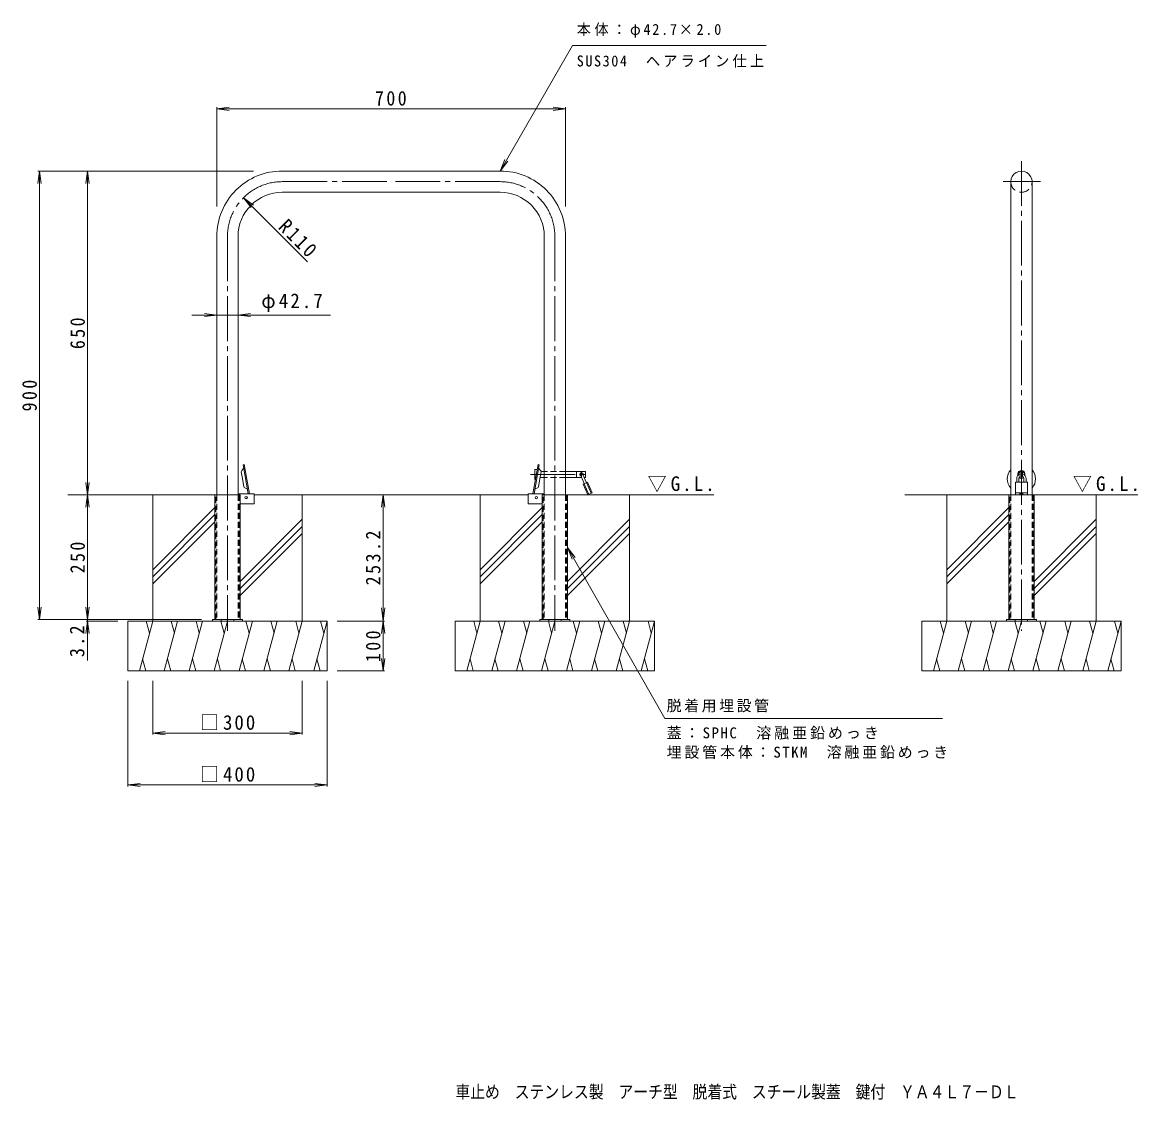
# Model space of a CAD drawing. Units: millimetres, scale not verified. Extents: x -1714 to 1798, y -1362 to 800.
# Drawn here: x -1714 to 525, y -1362 to 800 of the extents above; entities that cross this region are included whole.
import ezdxf
from ezdxf.enums import TextEntityAlignment as Align

# ---------------------------------------------------------------- set-up
doc = ezdxf.new("R2010")
doc.units = ezdxf.units.MM
doc.header["$LTSCALE"] = 10
for name, pattern in [('CHAIN1', [8, 5, -1, 1, -1]), ('CHAIN2', [12, 9, -1, 1, -1]), ('DASHED1', [1.8, 1.2, -0.6]), ('DASHED2', [3, 2, -1])]:
    doc.linetypes.add(name, pattern=pattern)
for name, color, linetype, lineweight in [('C-0_通り芯', 4, 'Continuous', 9), ('C-1_躯体', 7, 'Continuous', 9), ('C-2_仕上', 4, 'Continuous', 9), ('C-3_寸法', 2, 'Continuous', 9), ('C-4_文字', 7, 'Continuous', 9), ('C-5_建具', 7, 'Continuous', 9), ('C-6_間仕切', 7, 'Continuous', 9), ('C-A_インテリア', 2, 'Continuous', 9), ('C-E_見え係り', 6, 'Continuous', 5)]:
    doc.layers.add(name, color=color, linetype=linetype, lineweight=lineweight)
doc.layers.add('F-F_F-Fﾚｲﾔ', color=2, linetype='Continuous')
doc.styles.add('ＭＳ ゴシック', font='')
doc.styles.get('ＭＳ ゴシック').set_extended_font_data('MS Gothic')

msp = doc.modelspace()

# ---------------------------------------------------------------- linework, layer by layer
at = {"layer": 'C-0_通り芯', "color": 7, "linetype": 'CHAIN2'}
for p, q in [((291.17, 521.6), (291.17, -421.42)), ((-1192.55, 480.21), (-973.9, 480.21)), ((-755.25, 480.21), (-973.9, 480.21)), ((329.33, 480.21), (254.6, 480.21)), ((-1302.55, 370.21), (-1302.55, -421.42)), ((-645.25, 370.21), (-645.25, -421.42)), ((-694.4, -107.44), (-581.93, -107.44))]:
    msp.add_line(p, q, dxfattribs=at)
at = {"layer": 'C-0_通り芯'}
for p, q in [((-1277.15, -148.44), (-1327.95, -148.44)), ((-1327.95, -398.44), (-1327.95, -148.44)), ((-1277.15, -148.44), (-1277.15, -398.44)), ((-619.85, -148.44), (-670.65, -148.44)), ((-670.65, -398.44), (-670.65, -148.44)), ((-619.85, -148.44), (-619.85, -398.44)), ((316.57, -148.44), (265.77, -148.44)), ((265.77, -398.44), (265.77, -148.44)), ((316.57, -148.44), (316.57, -398.44))]:
    msp.add_line(p, q, dxfattribs=at)
at = {"layer": 'C-0_通り芯', "linetype": 'DASHED1'}
for p, q in [((-1325.95, -398.44), (-1325.95, -148.44)), ((-1279.15, -148.44), (-1279.15, -398.44)), ((-668.65, -398.44), (-668.65, -148.44)), ((-621.85, -148.44), (-621.85, -398.44)), ((267.77, -398.44), (267.77, -148.44)), ((314.57, -148.44), (314.57, -398.44))]:
    msp.add_line(p, q, dxfattribs=at)
at = {"layer": 'C-0_通り芯', "color": 3}
msp.add_arc((291.17, 480.21), 21.35, 0.0004, 180.0004, dxfattribs=at)
at = {"layer": 'C-0_通り芯', "color": 7, "linetype": 'CHAIN2'}
for centre, start, end in [((-1192.55, 370.21), 89.99969, 180), ((-755.25, 370.21), 360, 90.00031)]:
    msp.add_arc(centre, 110, start, end, dxfattribs=at)
at = {"layer": 'C-1_躯体'}
for p, q in [((284.17, -106.44), (284.17, -108.44)), ((298.17, -106.44), (298.17, -108.44)), ((-1272.55, -398.44), (-1332.55, -398.44)), ((-1332.55, -398.44), (-1332.55, -401.64)), ((-1315.05, -398.44), (-1315.05, -401.64)), ((-1290.05, -398.44), (-1290.05, -401.64)), ((-1272.55, -398.44), (-1272.55, -401.64)), ((-615.25, -398.44), (-675.25, -398.44)), ((-675.25, -398.44), (-675.25, -401.64)), ((-657.75, -398.44), (-657.75, -401.64)), ((-632.75, -398.44), (-632.75, -401.64)), ((-615.25, -398.44), (-615.25, -401.64)), ((321.17, -398.44), (261.17, -398.44)), ((261.17, -398.44), (261.17, -401.64)), ((278.67, -398.44), (278.67, -401.64)), ((303.67, -398.44), (303.67, -401.64)), ((321.17, -398.44), (321.17, -401.64))]:
    msp.add_line(p, q, dxfattribs=at)
at = {"layer": 'C-1_躯体', "color": 3}
for p, q in [((-1250.2, -146.14), (-1281.2, -146.14)), ((-1248.7, -165.14), (-1248.7, -147.64)), ((-699.1, -165.14), (-699.1, -147.64)), ((-697.6, -146.14), (-666.6, -146.14)), ((-1250.2, -166.64), (-1277.15, -166.64)), ((-697.6, -166.64), (-670.65, -166.64))]:
    msp.add_line(p, q, dxfattribs=at)
at = {"layer": 'C-1_躯体'}
for centre, start, end in [((291.17, -106.44), 0, 180), ((291.17, -108.44), 180, 187.32262), ((291.17, -108.44), 352.67754, 0), ((291.17, -108.44), 229.01344, 310.98695)]:
    msp.add_arc(centre, 7, start, end, dxfattribs=at)
at = {"layer": 'C-1_躯体', "color": 3}
for centre, start, end in [((-1250.2, -147.64), 0, 90), ((-697.6, -147.64), 90, 180), ((-1250.2, -165.14), 270, 0), ((-697.6, -165.14), 180, 270)]:
    msp.add_arc(centre, 1.5, start, end, dxfattribs=at)
at = {"layer": 'C-2_仕上', "color": 3}
for p, q in [((-1192.55, 501.56), (-973.9, 501.56)), ((-755.25, 501.56), (-973.9, 501.56)), ((269.82, 480.21), (269.82, -148.44)), ((312.52, 480.21), (312.52, -148.44)), ((-1192.55, 458.86), (-973.9, 458.86)), ((-755.25, 458.86), (-973.9, 458.86)), ((-1323.9, 370.21), (-1323.9, -148.44)), ((-1281.2, 370.21), (-1281.2, -148.44)), ((-666.6, 370.21), (-666.6, -148.44)), ((-623.9, 370.21), (-623.9, -148.44))]:
    msp.add_line(p, q, dxfattribs=at)
at = {"layer": 'C-2_仕上'}
for p, q in [((-1268.85, -87.76), (-1271.12, -88.16)), ((-1260.9, -146.14), (-1271.12, -88.16)), ((-1268.85, -87.76), (-1267.65, -94.57)), ((-686.91, -146.14), (-676.69, -88.16)), ((-678.96, -87.76), (-680.16, -94.57)), ((-678.96, -87.76), (-676.69, -88.16)), ((-1274.74, -102.15), (-1272.37, -115.62)), ((-1273.91, -99.51), (-1270.09, -95.69)), ((-1258.56, -146.14), (-1267.65, -94.57)), ((-689.25, -146.14), (-680.16, -94.57)), ((-673.9, -99.51), (-677.72, -95.69)), ((-673.07, -102.15), (-675.44, -115.62)), ((-1269.46, -132.13), (-1272.37, -115.62)), ((-1267.79, -134.32), (-1262.88, -136.61)), ((-680.02, -134.32), (-684.93, -136.61)), ((-678.35, -132.13), (-675.44, -115.62))]:
    msp.add_line(p, q, dxfattribs=at)
at = {"layer": 'C-2_仕上', "color": 3}
for centre, radius, start, end in [((-1192.55, 370.21), 131.35, 89.99974, 180), ((-755.25, 370.21), 131.35, 0, 90.00026), ((-1192.55, 370.21), 88.65, 89.99971, 180), ((-755.25, 370.21), 88.65, 0, 90.00029)]:
    msp.add_arc(centre, radius, start, end, dxfattribs=at)
at = {"layer": 'C-2_仕上', "color": 3, "linetype": 'DASHED2'}
msp.add_arc((291.17, 480.21), 21.35, 180.0004, 0.0004, dxfattribs=at)
at = {"layer": 'C-2_仕上'}
for centre, radius, start, end in [((-1271.79, -101.63), 3, 135.00081, 190.00044), ((-1270.59, -95.2), 0.7, 315.00111, 10.00201), ((-677.22, -95.2), 0.7, 169.99799, 224.99889), ((-676.02, -101.63), 3, 349.99956, 44.99919), ((-1266.5, -131.61), 3, 190.00035, 244.99828), ((-681.31, -131.61), 3, 295.00172, 349.99965), ((-1263.17, -137.25), 0.7, 9.99756, 64.99773), ((-684.64, -137.25), 0.7, 115.00227, 170.00244)]:
    msp.add_arc(centre, radius, start, end, dxfattribs=at)
for start_param, end_param in [(2.4228214, 3.8603639), (5.5644141, 7.0019565)]:
    msp.add_ellipse((291.17, -116.37), major_axis=(28.37, 0), ratio=0.98, start_param=start_param, end_param=end_param, dxfattribs=at)
at = {"layer": 'C-3_寸法'}
for p, q in [((288.67, -101.98), (288.67, -112.89)), ((293.67, -101.98), (293.67, -112.89)), ((279.17, -122.89), (279.17, -148.44)), ((279.17, -122.89), (303.17, -122.89)), ((281.67, -115.55), (281.67, -122.89)), ((286.17, -115.55), (286.17, -122.89)), ((296.17, -115.55), (296.17, -122.89)), ((300.67, -115.55), (300.67, -122.89)), ((303.17, -122.89), (303.17, -148.44)), ((279.17, -144.46), (303.17, -144.46)), ((279.17, -148.44), (303.17, -148.44))]:
    msp.add_line(p, q, dxfattribs=at)
at = {"layer": 'C-3_寸法', "color": 3, "linetype": 'DASHED1'}
for p, q in [((-1323.9, -148.44), (-1323.9, -398.44)), ((-1281.2, -148.44), (-1281.2, -398.44)), ((-666.6, -148.44), (-666.6, -398.44)), ((-623.9, -148.44), (-623.9, -398.44)), ((269.82, -148.44), (269.82, -398.44)), ((312.52, -148.44), (312.52, -398.44))]:
    msp.add_line(p, q, dxfattribs=at)
at = {"layer": 'C-3_寸法', "linetype": 'CHAIN1'}
msp.add_line((287.64, -146.45), (294.72, -146.45), dxfattribs=at)
at = {"layer": 'C-3_寸法'}
for points in [[(289.17, -146.2), (289.17, -146.7), (293.17, -146.7)], [(289.17, -146.2), (293.17, -146.2), (293.17, -146.7)]]:
    msp.add_lwpolyline(points, dxfattribs=at)
for start, end in [(349.83565, 190.16435), (234.7027, 305.2973)]:
    msp.add_arc((291.17, -107.44), 6, start, end, dxfattribs=at)
for centre, major_axis, ratio, start_param, end_param in [((291.17, -115.55), (9.5, 0), 0.9589, 1.8370863, 3.1415927), ((291.17, -115.55), (5, 0), 0.9219, 2.0943813, 3.1415927), ((291.17, -115.55), (9.5, 0), 0.9589, 6.2831853, 7.5876916), ((291.17, -115.55), (5, 0), 0.9219, 6.2831853, 7.3303967), ((291.17, -146.45), (-2.75, 0), 0.3384, 3.1415849, 6.2831775), ((291.17, -146.45), (-2.75, 0), 0.3384, 6.2831853, 9.424778)]:
    msp.add_ellipse(centre, major_axis=major_axis, ratio=ratio, start_param=start_param, end_param=end_param, dxfattribs=at)
at = {"layer": 'C-4_文字'}
for p, q in [((-1323.9, 626.51), (-1299.12, 629.77)), ((-1323.9, 629.51), (-1323.9, 430.3)), ((-623.9, 626.51), (-648.69, 629.77)), ((-623.9, 629.51), (-623.9, 430.3)), ((-1323.9, 626.51), (-623.9, 626.51)), ((-1323.9, 626.51), (-1299.12, 623.24)), ((-623.9, 626.51), (-648.69, 623.24)), ((-1679.89, 501.56), (-1683.16, 476.78)), ((-1682.89, 501.56), (-1250.58, 501.56)), ((-1679.89, 501.56), (-1679.89, -398.44)), ((-1679.89, 501.56), (-1676.63, 476.78)), ((-1583.4, 501.56), (-1586.66, 476.78)), ((-1583.4, 501.56), (-1583.4, -148.44)), ((-1583.4, 501.56), (-1580.13, 476.78)), ((-1141.8, 319.34), (-1270.35, 447.98)), ((-1323.9, 212.52), (-1373.9, 212.52)), ((-1323.9, 212.52), (-1348.69, 215.79)), ((-1323.9, 212.52), (-1348.69, 209.26)), ((-1095.45, 212.52), (-1323.9, 212.52)), ((-1281.2, 212.52), (-1256.42, 215.79)), ((-1281.2, 212.52), (-1256.42, 209.26)), ((-1583.4, -148.44), (-1586.66, -123.65)), ((-1583.4, -148.44), (-1580.13, -123.65)), ((-1583.4, -148.44), (-1586.66, -173.22)), ((-1583.4, -148.44), (-1583.4, -398.44)), ((-1583.4, -148.44), (-1580.13, -173.22)), ((-990.16, -148.44), (-993.42, -173.22)), ((-990.16, -148.44), (-986.89, -173.22)), ((-990.16, -401.64), (-990.16, -148.44)), ((-1679.89, -398.44), (-1683.16, -373.65)), ((-1679.89, -398.44), (-1676.63, -373.65)), ((-1583.4, -398.44), (-1586.66, -373.65)), ((-1583.4, -398.44), (-1580.13, -373.65)), ((-990.16, -401.64), (-993.42, -375.15)), ((-990.16, -401.64), (-986.89, -375.15)), ((-1682.89, -398.44), (-1354.44, -398.44)), ((-1583.4, -401.64), (-1586.66, -426.42)), ((-1586.4, -401.64), (-1522.55, -401.64)), ((-1583.4, -401.64), (-1583.4, -398.44)), ((-1583.4, -401.64), (-1580.13, -426.42)), ((-1583.4, -401.64), (-1583.4, -480.72)), ((-987.16, -401.64), (-1082.55, -401.64)), ((-990.16, -401.64), (-993.42, -426.42)), ((-990.16, -501.64), (-990.16, -401.64)), ((-990.16, -401.64), (-986.89, -426.42)), ((-990.16, -501.64), (-993.42, -476.85)), ((-990.16, -501.64), (-986.89, -476.85)), ((-987.16, -501.64), (-1082.55, -501.64)), ((-1502.55, -733.74), (-1502.55, -521.64)), ((-1452.55, -629.63), (-1452.55, -521.64)), ((-1152.55, -629.63), (-1152.55, -521.64)), ((-1102.55, -733.74), (-1102.55, -521.64)), ((-1452.55, -626.63), (-1427.77, -623.36)), ((-1452.55, -626.63), (-1152.55, -626.63)), ((-1452.55, -626.63), (-1427.77, -629.89)), ((-1152.55, -626.63), (-1177.34, -623.36)), ((-1152.55, -626.63), (-1177.34, -629.89)), ((-1502.55, -730.74), (-1477.77, -727.48)), ((-1502.55, -730.74), (-1102.55, -730.74)), ((-1502.55, -730.74), (-1477.77, -734)), ((-1102.55, -730.74), (-1127.34, -727.48)), ((-1102.55, -730.74), (-1127.34, -734))]:
    msp.add_line(p, q, dxfattribs=at)
at = {"layer": 'C-5_建具'}
for p, q in [((-755.25, 501.56), (-609.81, 753.48)), ((-609.81, 753.48), (-221.44, 753.49)), ((-755.25, 501.56), (-745.69, 524.66)), ((-755.25, 501.56), (-740.04, 521.4)), ((-1270.35, 447.98), (-1250.52, 432.75)), ((-1270.35, 447.98), (-1255.14, 428.14)), ((-619.85, -254.38), (-610.29, -277.48)), ((-619.85, -254.38), (-604.64, -274.21)), ((-619.85, -254.38), (-424.43, -596.98)), ((132.52, -596.98), (-424.43, -596.98))]:
    msp.add_line(p, q, dxfattribs=at)
at = {"layer": 'C-6_間仕切'}
for p, q in [((-685.72, -116.44), (-685.72, -98.44)), ((-684.72, -97.44), (-680.66, -97.44)), ((-666.6, -101.44), (-673.03, -101.44)), ((-584.72, -101.44), (-623.9, -101.44)), ((-601.72, -101.44), (-601.72, -113.44)), ((-583.72, -102.44), (-583.72, -112.44)), ((-684.19, -117.44), (-684.72, -117.44)), ((-666.6, -113.44), (-675.06, -113.44)), ((-591.58, -113.44), (-623.9, -113.44)), ((-584.72, -113.44), (-586.68, -113.44))]:
    msp.add_line(p, q, dxfattribs=at)
at = {"layer": 'C-6_間仕切', "linetype": 'DASHED1'}
for p, q in [((-623.9, -101.44), (-666.6, -101.44)), ((-623.9, -113.44), (-666.6, -113.44))]:
    msp.add_line(p, q, dxfattribs=at)
at = {"layer": 'C-6_間仕切', "linetype": 'CHAIN1'}
msp.add_line((-591.72, -102.92), (-591.72, -111.98), dxfattribs=at)
at = {"layer": 'C-6_間仕切', "color": 6, "lineweight": 5}
msp.add_line((-619.85, -148.44), (-326.34, -148.44), dxfattribs=at)
at = {"layer": 'C-6_間仕切'}
for centre, radius, start, end in [((-684.72, -98.44), 1, 90, 180), ((-591.72, -107.44), 3.5, 333.40457, 253.39226), ((-584.72, -102.44), 1, 0, 90), ((-684.72, -116.44), 1, 180, 270), ((-584.72, -112.44), 1, 270, 0)]:
    msp.add_arc(centre, radius, start, end, dxfattribs=at)
at = {"layer": 'C-A_インテリア'}
for p, q in [((-593.29, -109.48), (-586.24, -125.77)), ((-589.16, -107.69), (-582.11, -123.98)), ((-588.77, -126.86), (-579.59, -122.89)), ((-588.77, -126.86), (-579.43, -148.43)), ((-586.7, -125.97), (-577.37, -147.53)), ((-581.65, -123.78), (-572.32, -145.35)), ((-579.59, -122.89), (-570.26, -144.46)), ((-579.43, -148.43), (-570.26, -144.46))]:
    msp.add_line(p, q, dxfattribs=at)
msp.add_arc((-591.23, -108.58), 2.25, 23.4, 203.4, dxfattribs=at)
at = {"layer": 'C-E_見え係り'}
for p, q in [((-1623.2, -148.44), (-1327.95, -148.44)), ((-1452.55, -401.64), (-1452.55, -148.44)), ((-1248.7, -148.44), (-699.11, -148.44)), ((-1152.55, -401.64), (-1152.55, -148.44)), ((-795.25, -401.64), (-795.25, -148.44)), ((-495.25, -401.64), (-495.25, -148.44)), ((56.95, -148.44), (265.77, -148.44)), ((141.17, -401.64), (141.17, -148.44)), ((316.57, -148.44), (524.57, -148.44)), ((441.17, -401.64), (441.17, -148.44)), ((-1327.95, -174.03), (-1452.55, -298.63)), ((-670.65, -174.03), (-795.25, -298.63)), ((265.77, -174.03), (141.17, -298.63)), ((-1327.95, -188.17), (-1452.55, -312.77)), ((-1152.55, -197.51), (-1277.15, -322.11)), ((-670.65, -188.17), (-795.25, -312.77)), ((-495.25, -197.51), (-619.85, -322.11)), ((265.77, -188.17), (141.17, -312.77)), ((441.17, -197.51), (316.57, -322.11)), ((-1327.95, -202.31), (-1452.55, -326.91)), ((-1152.55, -211.65), (-1277.15, -336.25)), ((-670.65, -202.31), (-795.25, -326.91)), ((-495.25, -211.65), (-619.85, -336.25)), ((265.77, -202.31), (141.17, -326.91)), ((441.17, -211.65), (316.57, -336.25)), ((-1152.55, -225.79), (-1277.15, -350.39)), ((-495.25, -225.79), (-619.85, -350.39)), ((441.17, -225.79), (316.57, -350.39)), ((-1502.55, -401.64), (-1102.55, -401.64)), ((-1502.55, -501.64), (-1502.55, -401.64)), ((-1452.55, -401.64), (-1479.35, -501.64)), ((-1465.6, -401.64), (-1459.08, -425.99)), ((-1402.55, -401.64), (-1429.35, -501.64)), ((-1415.6, -401.64), (-1409.08, -425.99)), ((-1352.55, -401.64), (-1379.35, -501.64)), ((-1365.6, -401.64), (-1359.08, -425.99)), ((-1302.55, -401.64), (-1329.35, -501.64)), ((-1315.6, -401.64), (-1309.08, -425.99)), ((-1252.55, -401.64), (-1279.35, -501.64)), ((-1265.6, -401.64), (-1259.08, -425.99)), ((-1202.55, -401.64), (-1229.35, -501.64)), ((-1215.6, -401.64), (-1209.08, -425.99)), ((-1152.55, -401.64), (-1179.35, -501.64)), ((-1165.6, -401.64), (-1159.08, -425.99)), ((-1102.55, -401.64), (-1129.35, -501.64)), ((-1115.6, -401.64), (-1109.08, -425.99)), ((-1102.55, -501.64), (-1102.55, -401.64)), ((-845.25, -401.64), (-445.25, -401.64)), ((-845.25, -501.64), (-845.25, -401.64)), ((-795.25, -401.64), (-822.05, -501.64)), ((-808.3, -401.64), (-801.78, -425.99)), ((-745.25, -401.64), (-772.05, -501.64)), ((-758.3, -401.64), (-751.78, -425.99)), ((-695.25, -401.64), (-722.05, -501.64)), ((-708.3, -401.64), (-701.78, -425.99)), ((-645.25, -401.64), (-672.05, -501.64)), ((-658.3, -401.64), (-651.78, -425.99)), ((-595.25, -401.64), (-622.05, -501.64)), ((-608.3, -401.64), (-601.78, -425.99)), ((-545.25, -401.64), (-572.05, -501.64)), ((-558.3, -401.64), (-551.78, -425.99)), ((-495.25, -401.64), (-522.05, -501.64)), ((-508.3, -401.64), (-501.78, -425.99)), ((-445.25, -401.64), (-472.05, -501.64)), ((-458.3, -401.64), (-451.78, -425.99)), ((-445.25, -501.64), (-445.25, -401.64)), ((91.17, -401.64), (491.17, -401.64)), ((91.17, -501.64), (91.17, -401.64)), ((141.17, -401.64), (114.37, -501.64)), ((128.12, -401.64), (134.64, -425.99)), ((191.17, -401.64), (164.37, -501.64)), ((178.12, -401.64), (184.64, -425.99)), ((241.17, -401.64), (214.37, -501.64)), ((228.12, -401.64), (234.64, -425.99)), ((291.17, -401.64), (264.37, -501.64)), ((278.12, -401.64), (284.64, -425.99)), ((341.17, -401.64), (314.37, -501.64)), ((328.12, -401.64), (334.64, -425.99)), ((391.17, -401.64), (364.37, -501.64)), ((378.12, -401.64), (384.64, -425.99)), ((441.17, -401.64), (414.37, -501.64)), ((428.12, -401.64), (434.64, -425.99)), ((491.17, -401.64), (464.37, -501.64)), ((478.12, -401.64), (484.64, -425.99)), ((491.17, -501.64), (491.17, -401.64)), ((-1466.3, -501.64), (-1472.83, -477.29)), ((-1416.3, -501.64), (-1422.83, -477.29)), ((-1366.3, -501.64), (-1372.83, -477.29)), ((-1316.3, -501.64), (-1322.83, -477.29)), ((-1266.3, -501.64), (-1272.83, -477.29)), ((-1216.3, -501.64), (-1222.83, -477.29)), ((-1166.3, -501.64), (-1172.83, -477.29)), ((-1116.3, -501.64), (-1122.83, -477.29)), ((-809, -501.64), (-815.52, -477.29)), ((-759, -501.64), (-765.52, -477.29)), ((-709, -501.64), (-715.52, -477.29)), ((-659, -501.64), (-665.52, -477.29)), ((-609, -501.64), (-615.52, -477.29)), ((-559, -501.64), (-565.52, -477.29)), ((-509, -501.64), (-515.52, -477.29)), ((-459, -501.64), (-465.52, -477.29)), ((127.42, -501.64), (120.9, -477.29)), ((177.42, -501.64), (170.9, -477.29)), ((227.42, -501.64), (220.9, -477.29)), ((277.42, -501.64), (270.9, -477.29)), ((327.42, -501.64), (320.9, -477.29)), ((377.42, -501.64), (370.9, -477.29)), ((427.42, -501.64), (420.9, -477.29)), ((477.42, -501.64), (470.9, -477.29)), ((-1502.55, -501.64), (-1102.55, -501.64)), ((-845.25, -501.64), (-445.25, -501.64)), ((91.17, -501.64), (491.17, -501.64))]:
    msp.add_line(p, q, dxfattribs=at)
at = {"layer": 'C-E_見え係り', "color": 4, "lineweight": 9}
for centre in [(-1265.1, -153.94), (-682.7, -153.94)]:
    msp.add_circle(centre, 2.5, dxfattribs=at)

# ---------------------------------------------------------------- texts
at = {"layer": 'C-4_文字', "color": 2, "char_height": 29.33, "attachment_point": 7, "style": 'ＭＳ ゴシック'}
for s, insert in [('\\T1.27;\\W0.9;700', (-1006.4, 632.51)), ('\\T1.22;\\W0.95;φ42.7', (-1234.61, 218.52)), ('\\T1.21;\\W0.95;□300', (-1357.55, -620.63)), ('\\T1.21;\\W0.95;□400', (-1357.55, -724.74))]:
    msp.add_mtext(s, dxfattribs=dict(at, insert=insert))
for s, insert, rotation in [('\\T1.28;\\W0.9;R110', (-1202.61, 387.18), 315), ('\\T1.27;\\W0.9;650', (-1588.4, 144.06), 90), ('\\T1.27;\\W0.9;900', (-1684.89, 19.06), 90), ('\\T1.28;\\W0.9;253.2', (-995.16, -330.04), 90), ('\\T1.27;\\W0.9;250', (-1588.4, -305.94), 90), ('\\T1.27;\\W0.9;3.2', (-1589.4, -474.01), 90), ('\\T1.27;\\W0.9;100', (-995.16, -484.14), 90)]:
    msp.add_mtext(s, dxfattribs=dict(at, insert=insert, rotation=rotation))
at = {"layer": 'C-5_建具', "char_height": 21.99, "attachment_point": 7, "style": 'ＭＳ ゴシック'}
for s, insert in [('\\T1.25;\\W0.95;本体：φ42.7×2.0', (-601.44, 768.88)), ('\\T1.22;\\W0.95;SUS304\u3000ヘアライン仕上', (-601.44, 709.14)), ('\\T1.17;脱着用埋設管', (-420.87, -585.12)), ('\\T1.2;蓋：SPHC\u3000溶融亜鉛めっき', (-420.87, -639.58)), ('\\T1.19;埋設管本体：STKM\u3000溶融亜鉛めっき', (-420.87, -678.32))]:
    msp.add_mtext(s, dxfattribs=dict(at, insert=insert))
at = {"layer": 'C-5_建具', "color": 2, "char_height": 29.33, "attachment_point": 7, "style": 'ＭＳ ゴシック'}
for insert in [(-459.22, -143.21), (394.51, -143.21)]:
    msp.add_mtext('\\T1.22;\\W0.95;▽G.L.', dxfattribs=dict(at, insert=insert))
at = {"layer": 'F-F_F-Fﾚｲﾔ', "style": 'ＭＳ ゴシック', "width": 0.85}
msp.add_text('車止め\u3000ステンレス製\u3000アーチ型\u3000脱着式\u3000スチール製蓋\u3000鍵付\u3000ＹＡ４Ｌ７－ＤＬ', height=25.66, dxfattribs=at).set_placement((-845, -1367.18), align=Align.BOTTOM_LEFT)

doc.saveas('drawing.dxf')
